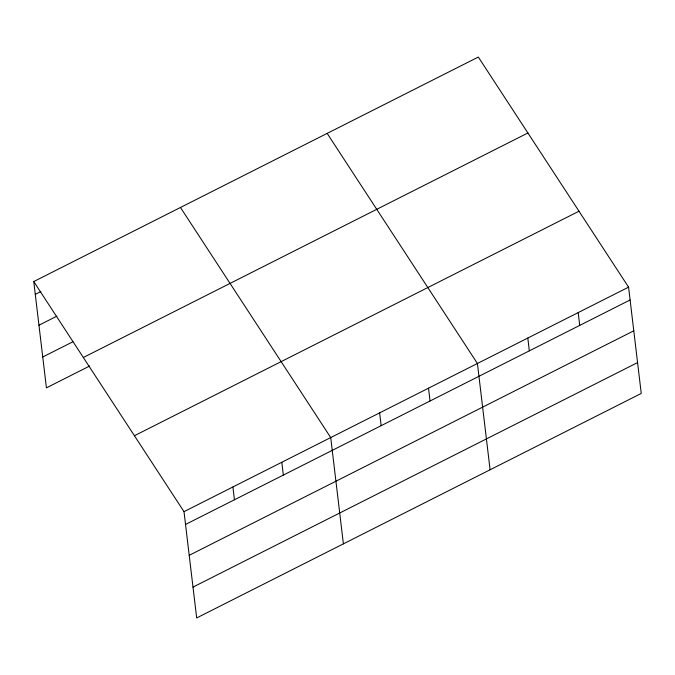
<?xml version="1.0" encoding="UTF-8"?>
<svg xmlns="http://www.w3.org/2000/svg" width="675" height="675" viewBox="0 0 675 675"><rect width="100%" height="100%" fill="white"/><g stroke="black" fill="none" stroke-linecap="round" stroke-linejoin="round"><path stroke-width="1.01" d="M33.75 281.559L478.322 57.054L628.577 287.153L641.25 393.441L196.678 617.946L184.005 511.658L33.75 281.559L46.423 387.847L89.682 366.002M35.277 294.368L40.922 291.524M38.956 325.215L56.827 316.195M42.744 356.999L72.841 341.803M83.337 357.497L527.901 132.983M134.418 435.729L578.99 211.216M184.005 511.658L628.577 287.153M185.532 524.467L630.104 299.962M189.211 555.314L633.783 330.809M192.999 587.098L637.571 362.593M327.164 133.388L477.419 363.488L490.092 469.775M180.461 207.47L330.716 437.569L343.389 543.856M578.188 312.593L579.715 325.409M527.808 338.04L529.335 350.848M428.524 388.184L430.051 400.992M379.62 412.872L381.147 425.689M281.812 462.265L283.34 475.073M232.909 486.962L234.436 499.77"/></g></svg>
